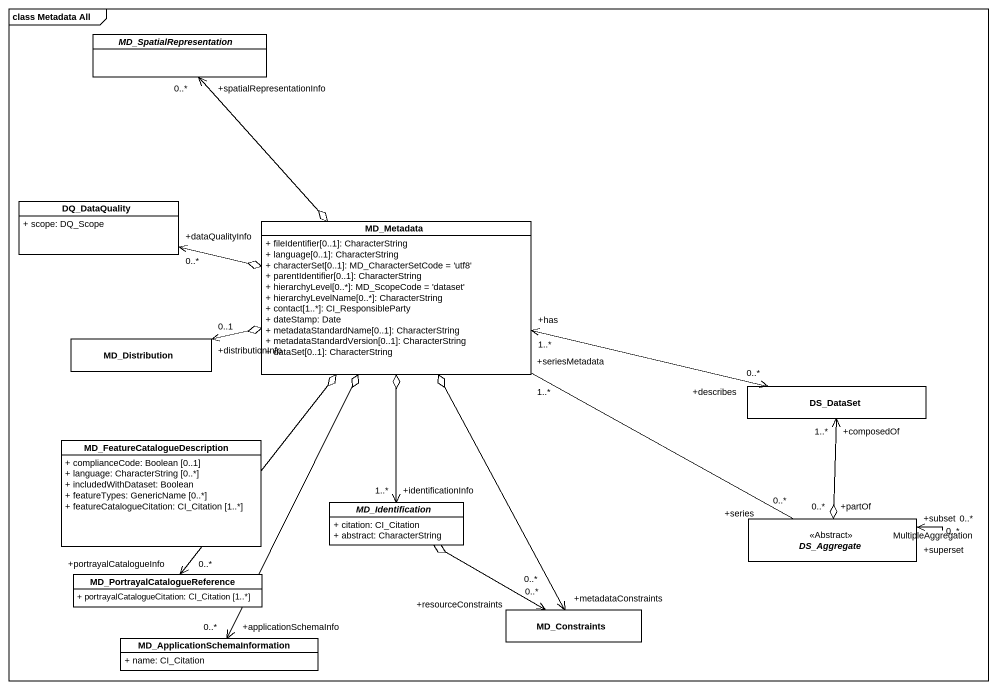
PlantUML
@startuml
mainframe class Metadata All
hide circle
hide empty members
skinparam classAttributeIconSize 0
abstract class MD_SpatialRepresentation
class DQ_DataQuality {
  + scope: DQ_Scope
}
class MD_Metadata {
  + fileIdentifier[0..1]: CharacterString
  + language[0..1]: CharacterString
  + characterSet[0..1]: MD_CharacterSetCode = 'utf8'
  + parentIdentifier[0..1]: CharacterString
  + hierarchyLevel[0..*]: MD_ScopeCode = 'dataset'
  + hierarchyLevelName[0..*]: CharacterString
  + contact[1..*]: CI_ResponsibleParty
  + dateStamp: Date
  + metadataStandardName[0..1]: CharacterString
  + metadataStandardVersion[0..1]: CharacterString
  + dataSet[0..1]: CharacterString
}
class MD_Distribution
class DS_DataSet
class "MD_FeatureCatalogueDescription" as MD_FeatureCatalogueDescripti {
  + complianceCode: Boolean [0..1]
  + language: CharacterString [0..*]
  + includedWithDataset: Boolean
  + featureTypes: GenericName [0..*]
  + featureCatalogueCitation: CI_Citation [1..*]
}
abstract class MD_Identification {
  + citation: CI_Citation
  + abstract: CharacterString
}
abstract class DS_Aggregate <<Abstract>>
class "MD_PortrayalCatalogueReference" as MD_PortrayalCatalogueReferen {
  + portrayalCatalogueCitation: CI_Citation [1..*]
}
class MD_Constraints
class "MD_ApplicationSchemaInformation" as MD_ApplicationSchemaInformat {
  + name: CI_Citation
}
MD_SpatialRepresentation "+spatialRepresentationInfo\n0..*" <--o MD_Metadata
DQ_DataQuality "+dataQualityInfo\n0..*" <-right-o MD_Metadata
MD_Metadata o-left-> "+distributionInfo\n0..1" MD_Distribution
MD_Metadata "+has\n1..*" <-right-> "+describes\n0..*" DS_DataSet
MD_Metadata "+seriesMetadata\n1..*" -right- "+series\n0..*" DS_Aggregate
MD_Metadata o--> "+portrayalCatalogueInfo\n0..*" MD_PortrayalCatalogueReferen
DS_DataSet "+composedOf\n1..*" <--o "+partOf\n0..*" DS_Aggregate
MD_Identification "+identificationInfo\n1..*" <-up-o MD_Metadata
DS_Aggregate "+superset\n0..*" --> "+subset\n0..*" DS_Aggregate : MultipleAggregation
MD_Constraints "+metadataConstraints\n0..*" <-up-o MD_Metadata
MD_Constraints "+resourceConstraints\n0..*" <-left-o MD_Identification
MD_ApplicationSchemaInformat "+applicationSchemaInfo\n0..*" <-up-o MD_Metadata
@enduml
